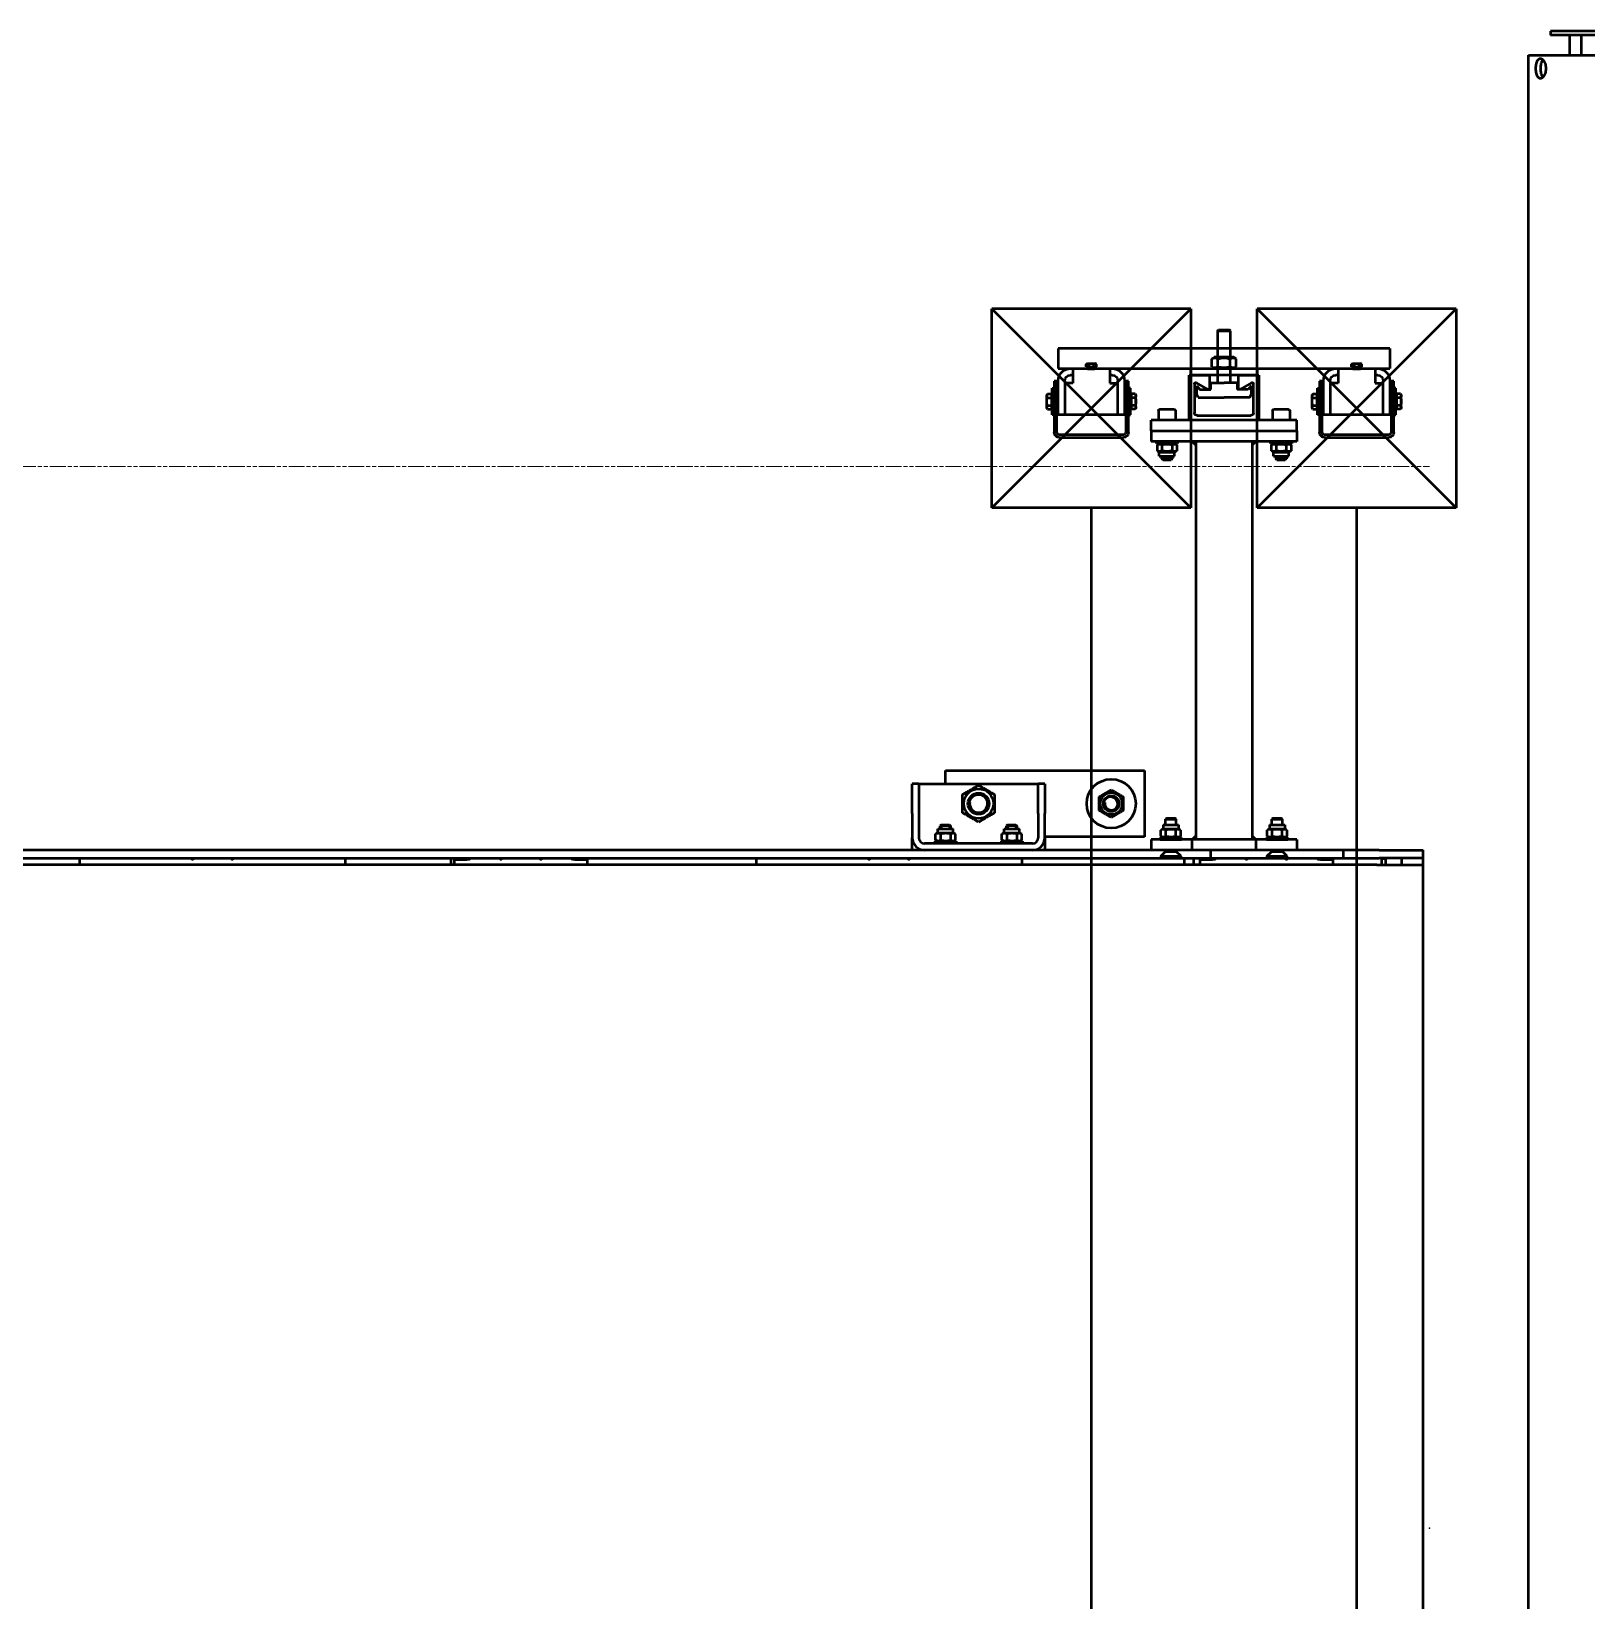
# Model space of a CAD drawing. Header units: metres. Extents: x -9802 to 773, y -8579 to 5125.
# Drawn here: x -4190.8 to -4073.6, y -1343.2 to -1224.9 of the extents above; entities that cross this region are included whole.
import ezdxf

# ---------------------------------------------------------------- set-up
doc = ezdxf.new("R2010")
doc.units = ezdxf.units.M
doc.header["$MEASUREMENT"] = 0
doc.linetypes.add('AM_ISO09W050', pattern=[22.5, 12, -1.5, 3, -1.5, 3, -1.5])
doc.linetypes.add('Amconstr', pattern=[9999, 9999, 0])
doc.layers.get('0').update_dxf_attribs({"color": 30, "lineweight": 0})
for name, color, linetype, lineweight in [('AM_CL', 1, 'Amconstr', 25), ('SSN_PBC-AM_0', 5, 'Continuous', 50), ('SSN_PBC-AM_11', 9, 'AM_ISO09W050', 18), ('SSN_Signalgeber-AM_0', 3, 'Continuous', 50), ('SSN_SLT-AM_0', 1, 'Continuous', 50)]:
    doc.layers.add(name, color=color, linetype=linetype, lineweight=lineweight)

# ---------------------------------------------------------------- blocks, each defined once
blk = doc.blocks.new('PBC_3190_20-017-10022_D')
at = {"layer": 'AM_CL'}
blk.add_point((3200, 0), dxfattribs=at)
at = {"layer": 'SSN_PBC-AM_0'}
for p, q in [((2835, 561), (2835, 571)), ((2835, 571), (2985, 571)), ((2985, 571), (2985, 521)), ((2810, 538.5), (2810, 561)), ((2815, 561), (2810, 561)), ((2815, 561), (2815, 538.5)), ((2815, 561), (2905, 561)), ((2910, 561), (2905, 561)), ((2905, 538.5), (2905, 561)), ((2910, 561), (2910, 538.5)), ((2810, 538.5), (2810, 520.3)), ((2815, 538.5), (2815, 520.3)), ((2905, 538.5), (2905, 520.3)), ((2910, 520.3), (2910, 538.5)), ((2827.5, 518.6), (2827.5, 523.1)), ((2829.2, 524), (2827.7, 523.2)), ((2829.2, 527.1), (2840.8, 527.1)), ((2829.2, 524), (2829.2, 527.1)), ((2829.2, 524), (2840.8, 524)), ((2831.8, 530), (2831, 529.2)), ((2839, 529.2), (2831, 529.2)), ((2831, 527.1), (2831, 529.2)), ((2831.6, 518.6), (2831.6, 523.1)), ((2831.7, 530), (2831.7, 527.1)), ((2831.8, 530), (2838.2, 530)), ((2838.2, 530), (2839, 529.2)), ((2838.3, 527.1), (2838.3, 530)), ((2839, 527.1), (2839, 529.2)), ((2839.1, 518.6), (2839.1, 523.1)), ((2840.8, 524), (2840.8, 527.1)), ((2840.8, 524), (2842.3, 523.2)), ((2842.5, 518.6), (2842.5, 523.1)), ((2877.5, 518.6), (2877.5, 523.1)), ((2879.2, 524), (2877.7, 523.2)), ((2879.2, 527.1), (2890.8, 527.1)), ((2879.2, 524), (2879.2, 527.1)), ((2879.2, 524), (2890.8, 524)), ((2881.8, 530), (2881, 529.2)), ((2889, 529.2), (2881, 529.2)), ((2881, 527.1), (2881, 529.2)), ((2881.6, 518.6), (2881.6, 523.1)), ((2881.7, 530), (2881.7, 527.1)), ((2881.8, 530), (2888.2, 530)), ((2888.2, 530), (2889, 529.2)), ((2888.3, 527.1), (2888.3, 530)), ((2889, 527.1), (2889, 529.2)), ((2889.1, 518.6), (2889.1, 523.1)), ((2890.8, 524), (2890.8, 527.1)), ((2890.8, 524), (2892.3, 523.2)), ((2892.5, 518.6), (2892.5, 523.1)), ((2985, 521), (2910, 521)), ((3162, 511), (1803, 511)), ((2810, 511), (2810, 520.3)), ((2900.7, 516), (2819.3, 516)), ((2843, 517.6), (2827, 517.6)), ((2827, 517.6), (2827, 516)), ((2829.2, 517.6), (2827.7, 518.5)), ((2840.8, 517.6), (2842.3, 518.5)), ((2843, 517.6), (2843, 516)), ((2893, 517.6), (2877, 517.6)), ((2877, 517.6), (2877, 516)), ((2879.2, 517.6), (2877.7, 518.5)), ((2890.8, 517.6), (2892.3, 518.5)), ((2893, 517.6), (2893, 516)), ((2910, 520.3), (2910, 511)), ((3035, 505), (3035, 511)), ((3135, 505), (3135, 511)), ((3162, 511), (3195, 511)), ((3195, -511), (3195, 511)), ((3122, 500), (78, 500)), ((1803, 505), (3162, 505)), ((2182.5, 500), (2182.5, 505)), ((2382.5, 505), (2382.5, 500)), ((2462.5, 500), (2462.5, 505)), ((2465, 504.5), (2465, 505)), ((2465, 504), (2465, 504.5)), ((2465, 504), (2474.3, 504)), ((2465, 500), (2465, 504)), ((2470, 504.5), (2470, 505)), ((2470, 504), (2470, 504.5)), ((2476, 504), (2474.3, 504)), ((2476.5, 505), (2476.5, 504.5)), ((2553.5, 504.5), (2553.5, 505)), ((2555.7, 504), (2554, 504)), ((2555.7, 504), (2565, 504)), ((2560, 505), (2560, 504.5)), ((2560, 504.5), (2560, 504)), ((2565, 505), (2565, 504.5)), ((2565, 504.5), (2565, 504)), ((2565, 504), (2565, 500)), ((2692.5, 500), (2692.5, 505)), ((2892.5, 505), (2892.5, 500)), ((3015, 505), (3015, 500)), ((3022, 505), (3022, 500)), ((3027, 504.5), (3027, 505)), ((3027, 504), (3027, 504.5)), ((3027, 500), (3027, 504)), ((3027, 504), (3036.3, 504)), ((3032, 504.5), (3032, 505)), ((3032, 504), (3032, 504.5)), ((3038, 504), (3036.3, 504)), ((3038.5, 505), (3038.5, 504.5)), ((3115.5, 504.5), (3115.5, 505)), ((3117.7, 504), (3116, 504)), ((3117.7, 504), (3127, 504)), ((3122, 505), (3122, 504.5)), ((3122, 504.5), (3122, 504)), ((3160.1, 500), (3122, 500)), ((3127, 505), (3127, 500)), ((3160.1, 500), (3195, 500)), ((3195, 505), (3162, 505)), ((3163.9, 500), (3163.9, 505)), ((3167, 504.5), (3163.9, 504.5)), ((3167, 500), (3167, 504.5)), ((3179, 500), (3179, 505))]:
    blk.add_line(p, q, dxfattribs=at)
for centre, radius in [((2860, 546), 11.2), ((2960, 546), 18.5), ((2860, 546), 8), ((2860, 546), 8), ((2860, 546), 7), ((2960, 546), 8.3), ((2960, 546), 6), ((2960, 546), 6), ((2960, 546), 5.5)]:
    blk.add_circle(centre, radius, dxfattribs=at)
for centre, radius, start, end in [((2860, 546), 6.79, 170, 80), ((2960, 546), 4.95, 170, 80), ((2819.3, 520.3), 9.3, 180, 270), ((2819.3, 520.3), 4.3, 180, 270), ((2900.7, 520.3), 9.3, 270, 0), ((2900.7, 520.3), 4.3, 270, 0), ((2267.5, 505), 1, 180, 0), ((2297.5, 505), 1, 180, 0), ((2476, 504.5), 0.5, 270, 0), ((2500, 505), 1, 180, 0), ((2530, 505), 1, 180, 0), ((2554, 504.5), 0.5, 180, 270), ((2777.5, 505), 1, 180, 0), ((2807.5, 505), 1, 180, 0), ((3038, 504.5), 0.5, 270, 0), ((3062, 505), 1, 180, 0), ((3092, 505), 1, 180, 0), ((3116, 504.5), 0.5, 180, 270)]:
    blk.add_arc(centre, radius, start, end, dxfattribs=at)
for points, weights in [([(2848, 552.9), (2854, 556.4), (2860, 559.9)], [1, 1.15470053838, 1]), ([(2860, 559.9), (2866, 556.4), (2872, 552.9)], [1, 1.15470053838, 1]), ([(2951, 551.2), (2955.5, 553.8), (2960, 556.4)], [1, 1.15470053838, 1]), ([(2960, 556.4), (2964.5, 553.8), (2969, 551.2)], [1, 1.15470053838, 1]), ([(2848, 539.1), (2848, 546), (2848, 552.9)], [1, 1.15470053838, 1]), ([(2872, 552.9), (2872, 546), (2872, 539.1)], [1, 1.15470053838, 1]), ([(2951, 540.8), (2951, 546), (2951, 551.2)], [1, 1.15470053838, 1]), ([(2969, 551.2), (2969, 546), (2969, 540.8)], [1, 1.15470053838, 1]), ([(2860, 532.1), (2854, 535.6), (2848, 539.1)], [1, 1.15470053838, 1]), ([(2872, 539.1), (2866, 535.6), (2860, 532.1)], [1, 1.15470053838, 1]), ([(2960, 535.6), (2955.5, 538.2), (2951, 540.8)], [1, 1.15470053838, 1]), ([(2969, 540.8), (2964.5, 538.2), (2960, 535.6)], [1, 1.15470053838, 1]), ([(2831.6, 523.1), (2829.5, 524.1), (2827.5, 523.1)], [1, 1.15470053838, 1]), ([(2827.5, 523.1), (2827.6, 523.1), (2827.7, 523.2)], [1, 1.0078403239, 1.01488594238]), ([(2839.1, 523.1), (2835.3, 524.1), (2831.6, 523.1)], [1, 1.15470053838, 1]), ([(2842.5, 523.1), (2840.8, 524.1), (2839.1, 523.1)], [1, 1.15470053838, 1]), ([(2881.6, 523.1), (2879.5, 524.1), (2877.5, 523.1)], [1, 1.15470053838, 1]), ([(2877.5, 523.1), (2877.6, 523.1), (2877.7, 523.2)], [1, 1.0078403239, 1.01488594238]), ([(2889.1, 523.1), (2885.3, 524.1), (2881.6, 523.1)], [1, 1.15470053838, 1]), ([(2892.5, 523.1), (2890.8, 524.1), (2889.1, 523.1)], [1, 1.15470053838, 1]), ([(2827.5, 518.6), (2829.5, 517.5), (2831.6, 518.6)], [1, 1.15470053838, 1]), ([(2827.7, 518.5), (2827.6, 518.5), (2827.5, 518.6)], [1.01488594238, 1.0078403239, 1]), ([(2831.6, 518.6), (2835.3, 517.5), (2839.1, 518.6)], [1, 1.15470053838, 1]), ([(2839.1, 518.6), (2840.8, 517.5), (2842.5, 518.6)], [1, 1.15470053838, 1]), ([(2877.5, 518.6), (2879.5, 517.5), (2881.6, 518.6)], [1, 1.15470053838, 1]), ([(2877.7, 518.5), (2877.6, 518.5), (2877.5, 518.6)], [1.01488594238, 1.0078403239, 1]), ([(2881.6, 518.6), (2885.3, 517.5), (2889.1, 518.6)], [1, 1.15470053838, 1]), ([(2889.1, 518.6), (2890.8, 517.5), (2892.5, 518.6)], [1, 1.15470053838, 1])]:
    blk.add_rational_spline(points, weights, degree=2, dxfattribs=at)
at = {"layer": 'SSN_PBC-AM_11'}
blk.add_line((0, 800), (3200, 800), dxfattribs=at)
blk = doc.blocks.new('LS_Symbol')
at = {"layer": 'SSN_Signalgeber-AM_0'}
for p, q in [((0, 769), (0, -769)), ((-75, -919), (-75, -769)), ((-75, -769), (75, -769)), ((75, -769), (-75, -919)), ((75, -919), (-75, -769)), ((-75, -769), (75, -769)), ((75, -769), (75, -919)), ((-75, -919), (75, -919))]:
    blk.add_line(p, q, dxfattribs=at)
blk = doc.blocks.new('Signalgeber_31-011-00008_300_D')
at = {"layer": 'SSN_Signalgeber-AM_0'}
for p, q in [((-343.8, 133.1), (-343, 133.5)), ((-343.8, 133.1), (-343.8, 130)), ((-333, 133.5), (-343, 133.5)), ((-340.9, 133.1), (-340.9, 130)), ((-335.1, 133.1), (-335.1, 130)), ((-332.2, 133.1), (-333, 133.5)), ((-332.2, 133.1), (-332.2, 130)), ((-378, -125), (-378, 125)), ((-378, 125), (-363, 125)), ((-363, 125), (-363, -125)), ((-328, 125), (-353.7, 125)), ((-353.7, 120), (-328, 120)), ((-353.5, 128), (-314.8, 128)), ((-353.5, 126), (-353.5, 128)), ((-314.8, 126), (-353.5, 126)), ((-352, 114), (-352, 120)), ((-328, 129.5), (-348, 129.5)), ((-348, 129.5), (-348, 128)), ((-348, 128), (-328, 128)), ((-343.8, 130), (-342.3, 130)), ((-342.3, 130), (-333.6, 130)), ((-342.3, 130), (-342.3, 129.5)), ((-340.7, 129.5), (-342.3, 129.5)), ((-335.3, 129.5), (-340.7, 129.5)), ((-333.6, 129.5), (-335.3, 129.5)), ((-333.6, 130), (-332.2, 130)), ((-333.6, 130), (-333.6, 129.5)), ((-328, 128), (-328, 129.5)), ((-328, 75), (-328, 125)), ((-313, 75.8), (-313, 124.2)), ((-311, 124.2), (-311, 75.8)), ((-363, 115.7), (-363, 84.3)), ((-363, 114), (-352, 114)), ((-358, 114), (-358, 115.7)), ((-366.1, 104), (-366.7, 103)), ((-366.7, 103), (-366.7, 97.1)), ((-366.1, 96), (-366.7, 97.1)), ((-364.1, 104), (-366.1, 104)), ((-364.1, 102), (-366.1, 102)), ((-364.1, 98), (-366.1, 98)), ((-364.1, 96), (-366.1, 96)), ((-364.1, 104), (-363.5, 103)), ((-364.1, 96), (-363.5, 97.1)), ((-363.5, 96.5), (-363.5, 103.5)), ((-363, 103.5), (-363.5, 103.5)), ((-363, 103.3), (-363.5, 103.3)), ((-363.5, 103), (-363.5, 97.1)), ((-363, 102.8), (-363.5, 102.8)), ((-363, 102), (-363.5, 102)), ((-363, 101), (-363.5, 101)), ((-363, 100), (-363.5, 100)), ((-363, 99), (-363.5, 99)), ((-363, 98), (-363.5, 98)), ((-363, 97.2), (-363.5, 97.2)), ((-363, 96.7), (-363.5, 96.7)), ((-363, 96.5), (-363.5, 96.5)), ((-363, 96.5), (-363, 103.5)), ((-363, 101.6), (-362.6, 102)), ((-363, 101.6), (-363, 98.4)), ((-362.6, 98), (-363, 98.4)), ((-362.6, 102), (-362.6, 98)), ((-361.7, 102), (-362.6, 102)), ((-361.7, 98), (-362.6, 98)), ((-363, 86), (-352, 86)), ((-358, 84.3), (-358, 86)), ((-352, 86), (-352, 80)), ((-328, 80), (-353.7, 80)), ((-353.7, 75), (-328, 75)), ((-353.5, 74), (-314.8, 74)), ((-353.5, 72), (-353.5, 74)), ((-314.8, 72), (-353.5, 72)), ((-348, 70.5), (-348, 72)), ((-348, 72), (-328, 72)), ((-328, 72), (-328, 70.5)), ((-328, 70.5), (-348, 70.5)), ((-343.8, 66.9), (-343.8, 70)), ((-343.8, 70), (-342.3, 70)), ((-343.8, 66.9), (-343, 66.5)), ((-333, 66.5), (-343, 66.5)), ((-340.7, 70.5), (-342.3, 70.5)), ((-342.3, 70), (-342.3, 70.5)), ((-342.3, 70), (-333.6, 70)), ((-340.9, 66.9), (-340.9, 70)), ((-335.3, 70.5), (-340.7, 70.5)), ((-333.6, 70.5), (-335.3, 70.5)), ((-335.1, 66.9), (-335.1, 70)), ((-333.6, 70), (-333.6, 70.5)), ((-333.6, 70), (-332.2, 70)), ((-332.2, 66.9), (-333, 66.5)), ((-332.2, 66.9), (-332.2, 70)), ((-332, 37.3), (-332, 48.7)), ((-331.2, 49.5), (-324, 49.5)), ((-324, -55), (-324, 55)), ((-316, 55), (-324, 55)), ((-324, 36.5), (-324, 49.5)), ((-316, 55), (-316, -55)), ((-316, 55), (-308, 55)), ((-316, 55), (-316, -55)), ((-308, -55), (-308, 55)), ((-308, 51), (-308, 35)), ((-306.4, 51), (-308, 51)), ((-306.4, 48.8), (-306.4, 51)), ((-305.4, 50.5), (-306.4, 48.8)), ((-306.4, 48.8), (-306.4, 37.2)), ((-305.4, 50.5), (-300.9, 50.5)), ((-300.9, 50.5), (-300, 48.8)), ((-296.9, 48.8), (-300, 48.8)), ((-300, 48.8), (-300, 37.2)), ((-296.9, 48.8), (-296.9, 37.2)), ((-15.1, 47.5), (-16, 45.8)), ((-10.6, 47.5), (-15.1, 47.5)), ((-10.6, 47.5), (-9.6, 45.8)), ((-9.6, 45.8), (-9.6, 48)), ((-9.6, 48), (-8, 48)), ((-8, -55), (-8, 55)), ((-8, 55), (0, 55)), ((-8, 48), (-8, 32)), ((0, -55), (0, 55)), ((4.7, 47.6), (1, 44)), ((4.7, 47.6), (4.7, 32.4)), ((4.7, 47.6), (6, 47.6)), ((6, 47.6), (6, 32.4)), ((-331.2, 36.5), (-324, 36.5)), ((-306.4, 35), (-306.4, 37.2)), ((-305.4, 35.5), (-306.4, 37.2)), ((-305.4, 46.8), (-300.9, 46.8)), ((-305.4, 39.2), (-300.9, 39.2)), ((-305.4, 35.5), (-300.9, 35.5)), ((-300.9, 35.5), (-300, 37.2)), ((-296.9, 37.2), (-300, 37.2)), ((-296.9, 47), (-294.8, 47)), ((-296.9, 39), (-294.8, 39)), ((-294.8, 47), (-294.8, 39)), ((-294, 46.2), (-294.8, 47)), ((-294.8, 39), (-294, 39.8)), ((-294, 46.2), (-294, 39.8)), ((-24, 43.2), (-23.2, 44)), ((-24, 43.2), (-24, 36.8)), ((-23.2, 36), (-24, 36.8)), ((-23.2, 44), (-23.2, 36)), ((-19.1, 44), (-23.2, 44)), ((-19.1, 36), (-23.2, 36)), ((-19.1, 45.8), (-16, 45.8)), ((-19.1, 45.8), (-19.1, 34.2)), ((-16, 45.8), (-16, 34.2)), ((-10.6, 43.8), (-15.1, 43.8)), ((-10.6, 36.2), (-15.1, 36.2)), ((-9.6, 45.8), (-9.6, 34.2)), ((1, 44), (0, 44)), ((1, 36), (0, 36)), ((1, 44), (1, 36)), ((4.7, 32.4), (1, 36)), ((-358, 25), (-363, 25)), ((-363, 25), (-363, -25)), ((-324, 26.3), (-358, 26.3)), ((-358, 26.3), (-358, 11)), ((-358, -25), (-358, 25)), ((-308, 35), (-306.4, 35)), ((-19.1, 34.2), (-16, 34.2)), ((-15.1, 32.5), (-16, 34.2)), ((-10.6, 32.5), (-15.1, 32.5)), ((-10.6, 32.5), (-9.6, 34.2)), ((-9.6, 32), (-9.6, 34.2)), ((-8, 32), (-9.6, 32)), ((0, 24), (-8, 24)), ((6, 32.4), (4.7, 32.4)), ((-347.4, 12.5), (-352.1, 20.8)), ((-351.3, 22.3), (-329.5, 22.3)), ((-343.3, 20.5), (-350, 20.5)), ((-350, 20.5), (-347.2, 18.2)), ((-347.2, 18.2), (-347.2, 10)), ((-341.2, 19.5), (-343.3, 20.5)), ((-341.2, 19.5), (-341.2, 0)), ((-327.5, 20.3), (-327.5, -20.2)), ((-308, 21.2), (-8, 21.2)), ((-391.3, 5), (-392.2, 4.1)), ((-392.2, 4.1), (-392.2, -4.1)), ((-391.3, 5), (-391.3, -5)), ((-391.3, 5), (-371.4, 5)), ((-370.3, 9.2), (-371.4, 7.3)), ((-371.4, -7.3), (-371.4, 7.3)), ((-364.1, 9.2), (-370.3, 9.2)), ((-364.1, 4.6), (-370.3, 4.6)), ((-364.1, 9.2), (-363, 7.3)), ((-363, -7.3), (-363, 7.3)), ((-363, 5), (-352.2, 5)), ((-358, 11), (-348.2, 11)), ((-347.2, 10), (-352.2, 10)), ((-352.2, 10), (-352.2, 0)), ((-352.2, -10), (-352.2, 0)), ((-341.2, -19.5), (-341.2, 0)), ((-391.3, -5), (-392.2, -4.1)), ((-371.4, -5), (-391.3, -5)), ((-370.3, -9.2), (-371.4, -7.3)), ((-364.1, -4.6), (-370.3, -4.6)), ((-364.1, -9.2), (-370.3, -9.2)), ((-364.1, -9.2), (-363, -7.3)), ((-352.2, -5), (-363, -5)), ((-348.2, -11), (-358, -11)), ((-358, -11), (-358, -26.2)), ((-352.2, -10), (-347.2, -10)), ((-347.2, -18.2), (-347.2, -10)), ((-352.1, -20.7), (-347.4, -12.5)), ((-329.5, -22.2), (-351.3, -22.2)), ((-350, -20.5), (-347.2, -18.2)), ((-350, -20.5), (-343.3, -20.5)), ((-341.2, -19.5), (-343.3, -20.5)), ((-308, -21.2), (-8, -21.2)), ((-363, -25), (-358, -25)), ((-358, -26.2), (-324, -26.2)), ((-308, -35), (-308, -51)), ((-306.4, -35), (-308, -35)), ((-306.4, -37.2), (-306.4, -35)), ((-19.1, -34.2), (-16, -34.2)), ((-19.1, -34.2), (-19.1, -45.8)), ((-15.1, -32.5), (-16, -34.2)), ((-16, -34.2), (-16, -45.8)), ((-10.6, -32.5), (-15.1, -32.5)), ((-10.6, -32.5), (-9.6, -34.2)), ((-9.6, -34.2), (-9.6, -32)), ((-9.6, -32), (-8, -32)), ((-9.6, -34.2), (-9.6, -45.8)), ((-8, -24), (0, -24)), ((-8, -32), (-8, -48)), ((4.7, -32.4), (1, -36)), ((4.7, -32.4), (4.7, -47.6)), ((4.7, -32.4), (6, -32.4)), ((6, -32.4), (6, -47.6)), ((-332, -48.7), (-332, -37.3)), ((-331.2, -36.5), (-324, -36.5)), ((-324, -49.5), (-324, -36.5)), ((-305.4, -35.5), (-306.4, -37.2)), ((-306.4, -37.2), (-306.4, -48.8)), ((-305.4, -35.5), (-300.9, -35.5)), ((-305.4, -39.2), (-300.9, -39.2)), ((-305.4, -46.8), (-300.9, -46.8)), ((-300.9, -35.5), (-300, -37.2)), ((-296.9, -37.2), (-300, -37.2)), ((-300, -37.2), (-300, -48.8)), ((-296.9, -37.2), (-296.9, -48.8)), ((-296.9, -39), (-294.8, -39)), ((-296.9, -47), (-294.8, -47)), ((-294.8, -39), (-294.8, -47)), ((-294, -39.8), (-294.8, -39)), ((-294.8, -47), (-294, -46.2)), ((-294, -39.8), (-294, -46.2)), ((-24, -36.8), (-23.2, -36)), ((-24, -36.8), (-24, -43.2)), ((-23.2, -44), (-24, -43.2)), ((-23.2, -36), (-23.2, -44)), ((-19.1, -36), (-23.2, -36)), ((-19.1, -44), (-23.2, -44)), ((-19.1, -45.8), (-16, -45.8)), ((-15.1, -47.5), (-16, -45.8)), ((-10.6, -36.2), (-15.1, -36.2)), ((-10.6, -43.8), (-15.1, -43.8)), ((-10.6, -47.5), (-9.6, -45.8)), ((-9.6, -48), (-9.6, -45.8)), ((1, -36), (0, -36)), ((1, -44), (0, -44)), ((1, -36), (1, -44)), ((4.7, -47.6), (1, -44)), ((-331.2, -49.5), (-324, -49.5)), ((-316, -55), (-324, -55)), ((-316, -55), (-308, -55)), ((-308, -51), (-306.4, -51)), ((-306.4, -51), (-306.4, -48.8)), ((-305.4, -50.5), (-306.4, -48.8)), ((-305.4, -50.5), (-300.9, -50.5)), ((-300.9, -50.5), (-300, -48.8)), ((-296.9, -48.8), (-300, -48.8)), ((-10.6, -47.5), (-15.1, -47.5)), ((-8, -48), (-9.6, -48)), ((-8, -55), (0, -55)), ((6, -47.6), (4.7, -47.6)), ((-328, -70.5), (-348, -70.5)), ((-348, -70.5), (-348, -72)), ((-343.8, -66.9), (-343, -66.5)), ((-343.8, -66.9), (-343.8, -70)), ((-343.8, -70), (-342.3, -70)), ((-333, -66.5), (-343, -66.5)), ((-342.3, -70), (-333.6, -70)), ((-342.3, -70), (-342.3, -70.5)), ((-340.7, -70.5), (-342.3, -70.5)), ((-340.9, -66.9), (-340.9, -70)), ((-335.3, -70.5), (-340.7, -70.5)), ((-333.6, -70.5), (-335.3, -70.5)), ((-335.1, -66.9), (-335.1, -70)), ((-333.6, -70), (-332.2, -70)), ((-333.6, -70), (-333.6, -70.5)), ((-332.2, -66.9), (-333, -66.5)), ((-332.2, -66.9), (-332.2, -70)), ((-328, -72), (-328, -70.5)), ((-328, -75), (-353.7, -75)), ((-353.7, -80), (-328, -80)), ((-353.5, -72), (-314.8, -72)), ((-353.5, -74), (-353.5, -72)), ((-314.8, -74), (-353.5, -74)), ((-352, -86), (-352, -80)), ((-348, -72), (-328, -72)), ((-328, -125), (-328, -75)), ((-313, -124.2), (-313, -75.8)), ((-311, -75.8), (-311, -124.2)), ((-363, -84.3), (-363, -115.7)), ((-363, -86), (-352, -86)), ((-358, -86), (-358, -84.3)), ((-366.1, -96), (-366.7, -97)), ((-366.7, -97), (-366.7, -102.9)), ((-366.1, -104), (-366.7, -102.9)), ((-364.1, -96), (-366.1, -96)), ((-364.1, -98), (-366.1, -98)), ((-364.1, -102), (-366.1, -102)), ((-364.1, -104), (-366.1, -104)), ((-364.1, -96), (-363.5, -97)), ((-364.1, -104), (-363.5, -102.9)), ((-363.5, -103.5), (-363.5, -96.5)), ((-363, -96.5), (-363.5, -96.5)), ((-363, -96.7), (-363.5, -96.7)), ((-363.5, -97), (-363.5, -102.9)), ((-363, -97.2), (-363.5, -97.2)), ((-363, -98), (-363.5, -98)), ((-363, -99), (-363.5, -99)), ((-363, -100), (-363.5, -100)), ((-363, -101), (-363.5, -101)), ((-363, -102), (-363.5, -102)), ((-363, -102.8), (-363.5, -102.8)), ((-363, -103.3), (-363.5, -103.3)), ((-363, -103.5), (-363.5, -103.5)), ((-363, -103.5), (-363, -96.5)), ((-363, -98.4), (-362.6, -98)), ((-363, -98.4), (-363, -101.6)), ((-362.6, -102), (-363, -101.6)), ((-362.6, -98), (-362.6, -102)), ((-361.7, -98), (-362.6, -98)), ((-361.7, -102), (-362.6, -102)), ((-363, -114), (-352, -114)), ((-358, -115.7), (-358, -114)), ((-352, -114), (-352, -120)), ((-378, -125), (-363, -125)), ((-328, -120), (-353.7, -120)), ((-353.7, -125), (-328, -125)), ((-353.5, -126), (-314.8, -126)), ((-353.5, -128), (-353.5, -126)), ((-314.8, -128), (-353.5, -128)), ((-348, -129.5), (-348, -128)), ((-348, -128), (-328, -128)), ((-328, -129.5), (-348, -129.5)), ((-343.8, -133.1), (-343.8, -130)), ((-343.8, -130), (-342.3, -130)), ((-340.7, -129.5), (-342.3, -129.5)), ((-342.3, -130), (-342.3, -129.5)), ((-342.3, -130), (-333.6, -130)), ((-340.9, -133.1), (-340.9, -130)), ((-335.3, -129.5), (-340.7, -129.5)), ((-333.6, -129.5), (-335.3, -129.5)), ((-335.1, -133.1), (-335.1, -130)), ((-333.6, -130), (-333.6, -129.5)), ((-333.6, -130), (-332.2, -130)), ((-332.2, -133.1), (-332.2, -130)), ((-328, -128), (-328, -129.5)), ((-343.8, -133.1), (-343, -133.5)), ((-333, -133.5), (-343, -133.5)), ((-332.2, -133.1), (-333, -133.5))]:
    blk.add_line(p, q, dxfattribs=at)
for centre, radius, start, end in [((-342.3, 130.9), 2.55, 55.5531, 115.5531), ((-338, 124), 9.55, 72.3875, 107.6125), ((-333.7, 130.9), 2.55, 64.4469, 124.4469), ((-353.7, 115.7), 9.3, 90, 180), ((-353.7, 115.7), 4.3, 90, 180), ((-314.8, 124.2), 3.8, 0, 90), ((-314.8, 124.2), 1.8, 0, 90), ((-364.6, 103), 1.79, 154.4385, 214.4385), ((-359.7, 100), 6.68, 162.383, 197.617), ((-364.6, 97), 1.79, 145.5615, 205.5615), ((-365.6, 103), 1.79, 325.5615, 25.5615), ((-370.5, 100), 6.68, 342.383, 17.617), ((-365.6, 97), 1.79, 334.4385, 34.4385), ((-353.7, 84.3), 9.3, 180, 270), ((-353.7, 84.3), 4.3, 180, 270), ((-314.8, 75.8), 1.8, 270, 0), ((-314.8, 75.8), 3.8, 270, 0), ((-342.3, 69.1), 2.55, 244.4469, 304.4469), ((-338, 76), 9.55, 252.3875, 287.6125), ((-333.7, 69.1), 2.55, 235.5531, 295.5531), ((-331.2, 48.7), 0.8, 90, 180), ((-302.7, 48.6), 3.32, 154.4385, 214.4385), ((-303.7, 48.6), 3.32, 325.5615, 25.5615), ((-331.2, 37.3), 0.8, 180, 270), ((-293.6, 43), 12.4, 162.383, 197.617), ((-302.7, 37.4), 3.32, 145.5615, 205.5615), ((-312.8, 43), 12.4, 342.383, 17.617), ((-303.7, 37.4), 3.32, 334.4385, 34.4385), ((-351.3, 21.3), 1, 90, 210), ((-348.2, 12), 1, 270, 30), ((-329.5, 20.3), 2, 0, 90), ((-366.9, 6.9), 4.08, 154.4385, 214.4385), ((-355.7, 0), 15.3, 162.383, 197.617), ((-367.5, 6.9), 4.08, 325.5615, 25.5615), ((-378.7, 0), 15.3, 342.383, 17.617), ((-366.9, -6.9), 4.08, 145.5615, 205.5615), ((-367.5, -6.9), 4.08, 334.4385, 34.4385), ((-348.2, -12), 1, 330, 90), ((-351.3, -21.2), 1, 150, 270), ((-329.5, -20.2), 2, 270, 0), ((-331.2, -37.3), 0.8, 90, 180), ((-302.7, -37.4), 3.32, 154.4385, 214.4385), ((-293.6, -43), 12.4, 162.383, 197.617), ((-302.7, -48.6), 3.32, 145.5615, 205.5615), ((-303.7, -37.4), 3.32, 325.5615, 25.5615), ((-312.8, -43), 12.4, 342.383, 17.617), ((-303.7, -48.6), 3.32, 334.4385, 34.4385), ((-331.2, -48.7), 0.8, 180, 270), ((-342.3, -69.1), 2.55, 55.5531, 115.5531), ((-338, -76), 9.55, 72.3875, 107.6125), ((-333.7, -69.1), 2.55, 64.4469, 124.4469), ((-353.7, -84.3), 9.3, 90, 180), ((-353.7, -84.3), 4.3, 90, 180), ((-314.8, -75.8), 3.8, 0, 90), ((-314.8, -75.8), 1.8, 0, 90), ((-364.6, -97), 1.79, 154.4385, 214.4385), ((-359.7, -100), 6.68, 162.383, 197.617), ((-364.6, -103), 1.79, 145.5615, 205.5615), ((-365.6, -97), 1.79, 325.5615, 25.5615), ((-370.5, -100), 6.68, 342.383, 17.617), ((-365.6, -103), 1.79, 334.4385, 34.4385), ((-353.7, -115.7), 9.3, 180, 270), ((-353.7, -115.7), 4.3, 180, 270), ((-314.8, -124.2), 1.8, 270, 0), ((-314.8, -124.2), 3.8, 270, 0), ((-342.3, -130.9), 2.55, 244.4469, 304.4469), ((-338, -124), 9.55, 252.3875, 287.6125), ((-333.7, -130.9), 2.55, 235.5531, 295.5531)]:
    blk.add_arc(centre, radius, start, end, dxfattribs=at)
at = {"layer": 'SSN_Signalgeber-AM_0', "extrusion": (0, 0, -1)}
for centre, radius, start, end in [((12.3, 45.6), 3.32, 325.5615, 25.5615), ((3.2, 40), 12.4, 342.383, 17.617), ((12.3, 34.4), 3.32, 334.4385, 34.4385), ((13.3, 45.6), 3.32, 154.4385, 214.4385), ((22.4, 40), 12.4, 162.383, 197.617), ((13.3, 34.4), 3.32, 145.5615, 205.5615), ((12.3, -34.4), 3.32, 325.5615, 25.5615), ((13.3, -34.4), 3.32, 154.4385, 214.4385), ((3.2, -40), 12.4, 342.383, 17.617), ((12.3, -45.6), 3.32, 334.4385, 34.4385), ((22.4, -40), 12.4, 162.383, 197.617), ((13.3, -45.6), 3.32, 145.5615, 205.5615)]:
    blk.add_arc(centre, radius, start, end, dxfattribs=at)
at = {"layer": 'SSN_Signalgeber-AM_0'}
for points in [[(-308, 21.2), (-303.8, 21.2), (-308, 25.4)], [(-8, 21.2), (-8, 25.4), (-12.2, 21.2)], [(-308, -21.2), (-308, -25.4), (-303.8, -21.2)], [(-8, -21.2), (-12.2, -21.2), (-8, -25.4)]]:
    blk.add_solid(points, dxfattribs=at)
blk = doc.blocks.new('TOR DS')
at = {"layer": 'SSN_SLT-AM_0'}
for p, q in [((-1110.1, 135.5), (1110.1, 135.5)), ((1110.1, 135.5), (1110.1, 2.3)), ((1125.1, 13.9), (1125.1, 119)), ((1128.1, 119), (1125.1, 119)), ((1128.1, -41.2), (1128.1, 119)), ((1125.1, 104.5), (1110.1, 104.5)), ((1125.1, 95.7), (1110.1, 95.7))]:
    blk.add_line(p, q, dxfattribs=at)
for points in [[(1092.5, 126.6), (1092.6, 127.1), (1092.8, 127.5), (1093.1, 127.9), (1093.5, 128.3), (1094.1, 128.7), (1094.7, 129), (1095.5, 129.3), (1096.3, 129.5), (1097.2, 129.7), (1098.1, 129.8), (1099.1, 129.9), (1100, 130), (1101, 129.9), (1102, 129.8), (1102.9, 129.7), (1103.8, 129.5), (1104.6, 129.3), (1105.3, 129), (1106, 128.7), (1106.6, 128.3), (1107, 127.9), (1107.3, 127.5), (1107.5, 127.1), (1107.6, 126.6)], [(1097.2, 122.8), (1096.3, 123), (1095.5, 123.4), (1094.8, 123.7), (1094.1, 124.1), (1093.5, 124.6), (1093.1, 125.1), (1092.8, 125.6), (1092.6, 126.1), (1092.5, 126.6)], [(1097.2, 126.2), (1096.3, 126.1), (1095.5, 125.8), (1094.7, 125.6), (1094.1, 125.2), (1093.5, 124.9), (1093.4, 124.8)], [(1102.9, 126.2), (1102, 126.4), (1101, 126.4), (1100, 126.5), (1099.1, 126.4), (1098.1, 126.4), (1097.2, 126.2)], [(1102.9, 122.8), (1102, 122.6), (1101, 122.5), (1100.1, 122.4), (1099.1, 122.5), (1098.1, 122.6), (1097.2, 122.8)], [(1107.6, 126.6), (1107.5, 126.1), (1107.3, 125.6), (1107, 125.1), (1106.6, 124.6), (1106, 124.1), (1105.4, 123.7), (1104.6, 123.4), (1103.8, 123), (1102.9, 122.8)], [(1106.7, 124.7), (1106.6, 124.9), (1106, 125.2), (1105.3, 125.6), (1104.6, 125.8), (1103.8, 126.1), (1102.9, 126.2)]]:
    blk.add_lwpolyline(points, dxfattribs=at)
blk = doc.blocks.new('A$C4EFB1426')
at = {"layer": 'SSN_PBC-AM_0'}
blk.add_blockref('PBC_3190_20-017-10022_D', (-3150.9, 1198.2), dxfattribs=at)
at = {"layer": 'SSN_Signalgeber-AM_0', "rotation": 180}
for p in [(-205.9, 1198.2), (-5.9, 1198.2)]:
    blk.add_blockref('LS_Symbol', p, dxfattribs=at)
at = {"layer": 'SSN_Signalgeber-AM_0', "xscale": -0.9999999999999999, "rotation": 90}
blk.add_blockref('Signalgeber_31-011-00008_300_D', (-105.9, 1709.2), dxfattribs=at)
at = {"layer": 'SSN_SLT-AM_0', "rotation": 90}
blk.add_blockref('TOR DS', (259.1, 1198.2), dxfattribs=at)

msp = doc.modelspace()

# ---------------------------------------------------------------- block references
at = {"xscale": 0.1, "yscale": 0.1, "zscale": 0.1}
msp.add_blockref('A$C4EFB1426', (-4090.35, -1457.51), dxfattribs=at)

doc.saveas('drawing.dxf')
